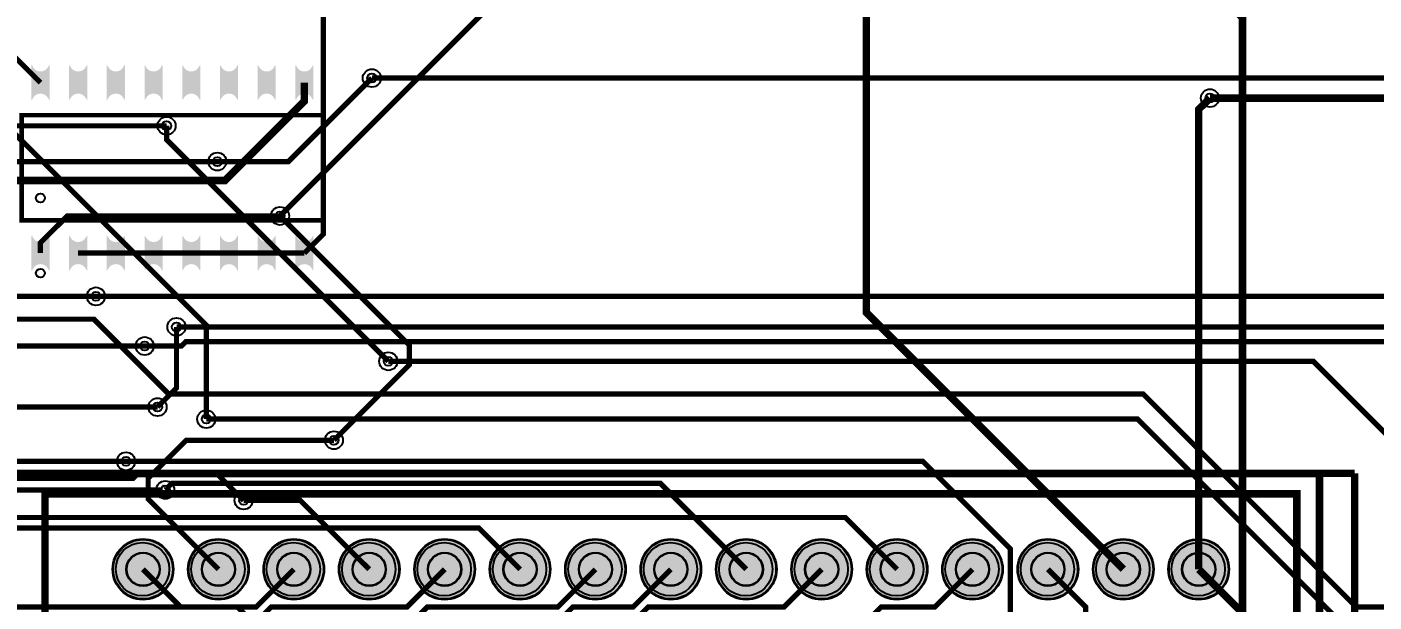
# Model space of a CAD drawing. Header units: millimetres. Extents: x 0 to 210, y -1 to 136.
# Drawn here: x 35.97 to 81.34, y 68.85 to 88.23 of the extents above; entities that cross this region are included whole.
import ezdxf

# ---------------------------------------------------------------- set-up
doc = ezdxf.new("R2010")
doc.units = ezdxf.units.MM
for name, color, linetype, true_color in [('BottomLayer', 7, 'Continuous', 0x0000ff), ('BottomSolderMaskLayer', 7, 'Continuous', 0xaa00ff), ('Document', 7, 'Continuous', 0xffffff), ('Hole', 7, 'Continuous', 0x222222), ('Multi-Layer', 7, 'Continuous', 0xc0c0c0), ('TopLayer', 7, 'Continuous', 0xff0000), ('TopPasteMaskLayer', 7, 'Continuous', 0x808080), ('TopSilkLayer', 7, 'Continuous', 0xffcc00), ('TopSolderMaskLayer', 7, 'Continuous', 0x800080)]:
    doc.layers.add(name, color=color, linetype=linetype, true_color=true_color)

msp = doc.modelspace()

# ---------------------------------------------------------------- hatches: boundary and pattern name
at = {"layer": 'BottomSolderMaskLayer'}
for points in [[(38.853, 69.952, 1), (40.904, 69.952, 1)], [(41.393, 69.952, 1), (43.444, 69.952, 1)], [(43.933, 69.952, 1), (45.984, 69.952, 1)], [(46.473, 69.952, 1), (48.524, 69.952, 1)], [(49.013, 69.952, 1), (51.064, 69.952, 1)], [(51.553, 69.952, 1), (53.604, 69.952, 1)], [(54.093, 69.952, 1), (56.144, 69.952, 1)], [(56.633, 69.952, 1), (58.684, 69.952, 1)], [(59.173, 69.952, 1), (61.224, 69.952, 1)], [(61.713, 69.952, 1), (63.764, 69.952, 1)], [(64.253, 69.952, 1), (66.304, 69.952, 1)], [(66.793, 69.952, 1), (68.844, 69.952, 1)], [(69.333, 69.952, 1), (71.384, 69.952, 1)], [(71.873, 69.952, 1), (73.924, 69.952, 1)], [(74.413, 69.952, 1), (76.464, 69.952, 1)]]:
    msp.add_hatch(color=256, dxfattribs=at).paths.add_polyline_path(points)
at = {"layer": 'Multi-Layer'}
for points in [[(38.878, 69.952, 1), (40.878, 69.952, 1)], [(41.418, 69.952, 1), (43.418, 69.952, 1)], [(43.958, 69.952, 1), (45.958, 69.952, 1)], [(46.498, 69.952, 1), (48.498, 69.952, 1)], [(49.038, 69.952, 1), (51.038, 69.952, 1)], [(51.578, 69.952, 1), (53.578, 69.952, 1)], [(54.118, 69.952, 1), (56.118, 69.952, 1)], [(56.658, 69.952, 1), (58.658, 69.952, 1)], [(59.198, 69.952, 1), (61.198, 69.952, 1)], [(61.738, 69.952, 1), (63.738, 69.952, 1)], [(64.278, 69.952, 1), (66.278, 69.952, 1)], [(66.818, 69.952, 1), (68.818, 69.952, 1)], [(69.358, 69.952, 1), (71.358, 69.952, 1)], [(71.898, 69.952, 1), (73.898, 69.952, 1)], [(74.438, 69.952, 1), (76.438, 69.952, 1)]]:
    msp.add_hatch(color=256, dxfattribs=at).paths.add_polyline_path(points)
at = {"layer": 'TopLayer'}
for points in [[(36.703, 86.944, -0.785398), (36.143, 86.944), (36.143, 85.759, -0.785398), (36.703, 85.759)], [(37.973, 86.944, -0.785398), (37.413, 86.944), (37.413, 85.759, -0.785398), (37.973, 85.759)], [(39.243, 86.944, -0.785398), (38.683, 86.944), (38.683, 85.759, -0.785398), (39.243, 85.759)], [(40.513, 86.944, -0.785398), (39.953, 86.944), (39.953, 85.759, -0.785398), (40.513, 85.759)], [(41.783, 86.944, -0.785398), (41.223, 86.944), (41.223, 85.759, -0.785398), (41.783, 85.759)], [(43.053, 86.944, -0.785398), (42.493, 86.944), (42.493, 85.759, -0.785398), (43.053, 85.759)], [(44.323, 86.944, -0.785398), (43.763, 86.944), (43.763, 85.759, -0.785398), (44.323, 85.759)], [(45.593, 86.944, -0.785398), (45.033, 86.944), (45.033, 85.759, -0.785398), (45.593, 85.759)], [(36.703, 81.199, -0.785398), (36.143, 81.199), (36.143, 80.014, -0.785398), (36.703, 80.014)], [(37.973, 81.199, -0.785398), (37.413, 81.199), (37.413, 80.014, -0.785398), (37.973, 80.014)], [(39.243, 81.199, -0.785398), (38.683, 81.199), (38.683, 80.014, -0.785398), (39.243, 80.014)], [(40.513, 81.199, -0.785398), (39.953, 81.199), (39.953, 80.014, -0.785398), (40.513, 80.014)], [(41.783, 81.199, -0.785398), (41.223, 81.199), (41.223, 80.014, -0.785398), (41.783, 80.014)], [(43.053, 81.199, -0.785398), (42.493, 81.199), (42.493, 80.014, -0.785398), (43.053, 80.014)], [(44.323, 81.199, -0.785398), (43.763, 81.199), (43.763, 80.014, -0.785398), (44.323, 80.014)], [(45.593, 81.199, -0.785398), (45.033, 81.199), (45.033, 80.014, -0.785398), (45.593, 80.014)]]:
    msp.add_hatch(color=256, dxfattribs=at).paths.add_polyline_path(points)
at = {"layer": 'TopPasteMaskLayer'}
for points in [[(36.703, 86.944, -0.785398), (36.143, 86.944), (36.143, 85.759, -0.785398), (36.703, 85.759)], [(37.973, 86.944, -0.785398), (37.413, 86.944), (37.413, 85.759, -0.785398), (37.973, 85.759)], [(39.243, 86.944, -0.785398), (38.683, 86.944), (38.683, 85.759, -0.785398), (39.243, 85.759)], [(40.513, 86.944, -0.785398), (39.953, 86.944), (39.953, 85.759, -0.785398), (40.513, 85.759)], [(41.783, 86.944, -0.785398), (41.223, 86.944), (41.223, 85.759, -0.785398), (41.783, 85.759)], [(43.053, 86.944, -0.785398), (42.493, 86.944), (42.493, 85.759, -0.785398), (43.053, 85.759)], [(44.323, 86.944, -0.785398), (43.763, 86.944), (43.763, 85.759, -0.785398), (44.323, 85.759)], [(45.593, 86.944, -0.785398), (45.033, 86.944), (45.033, 85.759, -0.785398), (45.593, 85.759)], [(36.703, 81.199, -0.785398), (36.143, 81.199), (36.143, 80.014, -0.785398), (36.703, 80.014)], [(37.973, 81.199, -0.785398), (37.413, 81.199), (37.413, 80.014, -0.785398), (37.973, 80.014)], [(39.243, 81.199, -0.785398), (38.683, 81.199), (38.683, 80.014, -0.785398), (39.243, 80.014)], [(40.513, 81.199, -0.785398), (39.953, 81.199), (39.953, 80.014, -0.785398), (40.513, 80.014)], [(41.783, 81.199, -0.785398), (41.223, 81.199), (41.223, 80.014, -0.785398), (41.783, 80.014)], [(43.053, 81.199, -0.785398), (42.493, 81.199), (42.493, 80.014, -0.785398), (43.053, 80.014)], [(44.323, 81.199, -0.785398), (43.763, 81.199), (43.763, 80.014, -0.785398), (44.323, 80.014)], [(45.593, 81.199, -0.785398), (45.033, 81.199), (45.033, 80.014, -0.785398), (45.593, 80.014)]]:
    msp.add_hatch(color=256, dxfattribs=at).paths.add_polyline_path(points)
at = {"layer": 'TopSolderMaskLayer'}
for points in [[(36.729, 86.961, -0.785398), (36.118, 86.961), (36.118, 85.742, -0.785398), (36.729, 85.742)], [(37.999, 86.961, -0.785398), (37.388, 86.961), (37.388, 85.742, -0.785398), (37.999, 85.742)], [(39.269, 86.961, -0.785398), (38.658, 86.961), (38.658, 85.742, -0.785398), (39.269, 85.742)], [(40.539, 86.961, -0.785398), (39.928, 86.961), (39.928, 85.742, -0.785398), (40.539, 85.742)], [(41.809, 86.961, -0.785398), (41.198, 86.961), (41.198, 85.742, -0.785398), (41.809, 85.742)], [(43.079, 86.961, -0.785398), (42.468, 86.961), (42.468, 85.742, -0.785398), (43.079, 85.742)], [(44.349, 86.961, -0.785398), (43.738, 86.961), (43.738, 85.742, -0.785398), (44.349, 85.742)], [(45.619, 86.961, -0.785398), (45.008, 86.961), (45.008, 85.742, -0.785398), (45.619, 85.742)], [(36.729, 81.216, -0.785398), (36.118, 81.216), (36.118, 79.997, -0.785398), (36.729, 79.997)], [(37.999, 81.216, -0.785398), (37.388, 81.216), (37.388, 79.997, -0.785398), (37.999, 79.997)], [(39.269, 81.216, -0.785398), (38.658, 81.216), (38.658, 79.997, -0.785398), (39.269, 79.997)], [(40.539, 81.216, -0.785398), (39.928, 81.216), (39.928, 79.997, -0.785398), (40.539, 79.997)], [(41.809, 81.216, -0.785398), (41.198, 81.216), (41.198, 79.997, -0.785398), (41.809, 79.997)], [(43.079, 81.216, -0.785398), (42.468, 81.216), (42.468, 79.997, -0.785398), (43.079, 79.997)], [(44.349, 81.216, -0.785398), (43.738, 81.216), (43.738, 79.997, -0.785398), (44.349, 79.997)], [(45.619, 81.216, -0.785398), (45.008, 81.216), (45.008, 79.997, -0.785398), (45.619, 79.997)], [(38.853, 69.952, 1), (40.904, 69.952, 1)], [(41.393, 69.952, 1), (43.444, 69.952, 1)], [(43.933, 69.952, 1), (45.984, 69.952, 1)], [(46.473, 69.952, 1), (48.524, 69.952, 1)], [(49.013, 69.952, 1), (51.064, 69.952, 1)], [(51.553, 69.952, 1), (53.604, 69.952, 1)], [(54.093, 69.952, 1), (56.144, 69.952, 1)], [(56.633, 69.952, 1), (58.684, 69.952, 1)], [(59.173, 69.952, 1), (61.224, 69.952, 1)], [(61.713, 69.952, 1), (63.764, 69.952, 1)], [(64.253, 69.952, 1), (66.304, 69.952, 1)], [(66.793, 69.952, 1), (68.844, 69.952, 1)], [(69.333, 69.952, 1), (71.384, 69.952, 1)], [(71.873, 69.952, 1), (73.924, 69.952, 1)], [(74.413, 69.952, 1), (76.464, 69.952, 1)]]:
    msp.add_hatch(color=256, dxfattribs=at).paths.add_polyline_path(points)

# ---------------------------------------------------------------- linework, layer by layer
at = {"layer": 'BottomLayer'}
for points, const_width in [([(64.123, 107.546), (64.69, 106.979), (64.69, 101.06), (64.24, 100.61), (64.24, 78.61), (72.898, 69.952)], 0.254), ([(44.492, 81.857), (64.016, 101.381), (64.016, 106.446)], 0.178), ([(76.911, 59.944), (76.911, 88.538), (64.989, 100.46)], 0.254), ([(34.023, 86.163), (42.011, 78.176), (42.011, 75.012)], 0.178), ([(42.383, 83.69), (44.775, 83.69), (47.586, 86.501)], 0.178), ([(75.438, 69.952), (75.438, 85.451), (75.814, 85.827)], 0.254), ([(40.67, 84.894), (40.67, 84.431), (48.141, 76.96)], 0.178), ([(44.492, 81.857), (48.853, 77.496), (48.853, 76.847), (46.307, 74.302)], 0.178), ([(19.229, 71.307), (19.229, 70.655), (20.253, 69.631), (24.357, 69.631), (33.875, 79.148), (38.292, 79.148)], 0.178), ([(40.366, 75.418), (41.006, 76.059), (41.006, 78.119)], 0.178), ([(25.483, 68.36), (34.597, 77.474), (39.936, 77.474)], 0.178), ([(39.306, 73.591), (66.144, 73.591), (69.088, 70.647), (69.088, 66.602), (63.458, 60.972), (63.458, 58.783)], 0.178), ([(23.648, 65.71), (30.955, 73.018), (39.544, 73.018), (39.739, 73.213), (42.326, 73.213), (43.267, 72.272)], 0.178), ([(21.108, 63.17), (22.504, 64.566), (24.069, 64.566), (25.87, 66.367), (25.87, 66.995), (31.502, 72.626), (40.612, 72.626), (40.628, 72.611), (40.628, 72.626)], 0.178), ([(27.409, 64.717), (27.409, 68.022), (31.084, 71.698), (63.532, 71.698), (65.278, 69.952)], 0.178), ([(21.108, 55.55), (22.377, 56.82), (22.377, 58.452), (23.216, 59.29), (23.852, 59.29), (28.179, 63.618), (28.179, 68.213), (31.307, 71.341), (51.189, 71.341), (52.578, 69.952)], 0.178), ([(39.878, 69.952), (41.148, 68.682), (43.059, 68.682), (43.687, 68.053), (43.687, 64.428), (39.228, 59.969), (39.228, 43.16), (39.546, 42.842), (39.546, 33.521)], 0.178), ([(67.818, 69.952), (66.547, 68.681), (64.742, 68.681), (64.01, 67.948), (64.01, 63.857), (60.237, 60.085)], 0.178), ([(70.358, 69.952), (71.628, 68.682), (71.628, 66.716), (64.856, 59.944), (64.616, 59.944)], 0.178)]:
    msp.add_lwpolyline(points, dxfattribs=dict(at, const_width=const_width))
at = {"layer": 'BottomSolderMaskLayer'}
for centre, radius in [((39.878, 69.952), 1.025), ((42.418, 69.952), 1.025), ((44.958, 69.952), 1.025), ((47.498, 69.952), 1.025), ((50.038, 69.952), 1.025), ((52.578, 69.952), 1.025), ((55.118, 69.952), 1.025), ((57.658, 69.952), 1.025), ((60.198, 69.952), 1.025), ((62.738, 69.952), 1.025), ((65.278, 69.952), 1.025), ((67.818, 69.952), 1.025), ((70.358, 69.952), 1.025), ((72.898, 69.952), 1.025), ((75.438, 69.952), 1.025), ((39.878, 69.952), 0.564), ((42.418, 69.952), 0.564), ((44.958, 69.952), 0.564), ((47.498, 69.952), 0.564), ((50.038, 69.952), 0.564), ((52.578, 69.952), 0.564), ((55.118, 69.952), 0.564), ((57.658, 69.952), 0.564), ((60.198, 69.952), 0.564), ((62.738, 69.952), 0.564), ((65.278, 69.952), 0.564), ((67.818, 69.952), 0.564), ((70.358, 69.952), 0.564), ((72.898, 69.952), 0.564), ((75.438, 69.952), 0.564)]:
    msp.add_circle(centre, radius, dxfattribs=at)
at = {"layer": 'Document'}
msp.add_circle((36.423, 79.929), 0.15, dxfattribs=at)
at = {"layer": 'Hole'}
for centre in [(47.586, 86.501), (75.814, 85.827), (40.67, 84.894), (42.383, 83.69), (44.492, 81.856), (38.292, 79.148), (41.006, 78.119), (39.936, 77.474), (48.141, 76.96), (40.366, 75.418), (42.011, 75.012), (46.307, 74.301), (39.306, 73.591), (40.627, 72.626), (43.267, 72.272)]:
    msp.add_circle(centre, 0.153, dxfattribs=at)
at = {"layer": 'Multi-Layer'}
for centre, radius in [((47.586, 86.501), 0.305), ((75.814, 85.827), 0.305), ((40.67, 84.894), 0.305), ((42.383, 83.69), 0.305), ((44.492, 81.856), 0.305), ((38.292, 79.148), 0.305), ((41.006, 78.119), 0.305), ((39.936, 77.474), 0.305), ((48.141, 76.96), 0.305), ((40.366, 75.418), 0.305), ((42.011, 75.012), 0.305), ((46.307, 74.301), 0.305), ((39.306, 73.591), 0.305), ((40.627, 72.626), 0.305), ((43.267, 72.272), 0.305), ((39.878, 69.952), 1), ((42.418, 69.952), 1), ((44.958, 69.952), 1), ((47.498, 69.952), 1), ((50.038, 69.952), 1), ((52.578, 69.952), 1), ((55.118, 69.952), 1), ((57.658, 69.952), 1), ((60.198, 69.952), 1), ((62.738, 69.952), 1), ((65.278, 69.952), 1), ((67.818, 69.952), 1), ((70.358, 69.952), 1), ((72.898, 69.952), 1), ((75.438, 69.952), 1), ((39.878, 69.952), 0.55), ((42.418, 69.952), 0.55), ((44.958, 69.952), 0.55), ((47.498, 69.952), 0.55), ((50.038, 69.952), 0.55), ((52.578, 69.952), 0.55), ((55.118, 69.952), 0.55), ((57.658, 69.952), 0.55), ((60.198, 69.952), 0.55), ((62.738, 69.952), 0.55), ((65.278, 69.952), 0.55), ((67.818, 69.952), 0.55), ((70.358, 69.952), 0.55), ((72.898, 69.952), 0.55), ((75.438, 69.952), 0.55)]:
    msp.add_circle(centre, radius, dxfattribs=at)
at = {"layer": 'TopLayer'}
for points, const_width in [([(45.313, 80.606), (45.956, 81.249), (45.956, 92.14)], 0.178), ([(10.514, 90.715), (32.06, 90.715), (36.423, 86.351)], 0.178), ([(90.296, 90.92), (85.877, 86.501), (47.586, 86.501)], 0.178), ([(23.393, 79.705), (26.742, 83.054), (42.647, 83.054), (45.313, 85.721), (45.313, 86.351)], 0.254), ([(75.814, 85.827), (91.404, 85.827)], 0.254), ([(40.67, 84.894), (13.983, 84.894), (9.776, 80.687), (9.776, 78.627), (10.976, 77.427), (12.058, 77.427)], 0.178), ([(42.383, 83.69), (20.063, 83.69), (16.028, 79.655)], 0.178), ([(44.492, 81.857), (37.328, 81.857), (36.423, 80.952), (36.423, 80.606)], 0.178), ([(93.646, 63.752), (93.646, 66.321), (93.319, 66.649), (93.319, 67.983), (92.621, 68.681), (80.741, 68.681), (73.562, 75.86), (40.74, 75.86), (38.22, 78.38), (29.947, 78.38), (27.429, 80.898), (25.437, 80.898), (24.663, 80.124), (24.663, 79.029), (24.02, 78.386), (14.756, 78.386), (13.488, 79.655)], 0.178), ([(38.963, 80.606), (37.693, 80.606)], 0.178), ([(40.233, 80.606), (38.963, 80.606)], 0.178), ([(41.503, 80.606), (40.233, 80.606)], 0.178), ([(42.773, 80.606), (41.503, 80.606)], 0.178), ([(44.043, 80.606), (42.773, 80.606)], 0.178), ([(45.313, 80.606), (44.043, 80.606)], 0.178), ([(101.339, 71.754), (93.944, 79.148), (38.292, 79.148)], 0.178), ([(41.006, 78.119), (90.781, 78.119)], 0.178), ([(92.05, 69.952), (84.384, 77.618), (41.316, 77.618), (41.172, 77.474), (39.936, 77.474)], 0.178), ([(48.141, 76.96), (79.297, 76.96), (86.306, 69.952), (86.97, 69.952)], 0.178), ([(40.366, 75.418), (22.993, 75.418)], 0.178), ([(42.011, 75.012), (73.379, 75.012), (82.655, 65.736), (89.74, 65.736)], 0.178), ([(42.418, 69.952), (40.052, 72.318), (40.052, 73.02), (41.333, 74.302), (46.307, 74.302)], 0.178), ([(39.306, 73.591), (27.999, 73.591), (23.915, 69.508), (20.07, 69.508), (16.759, 66.196), (13.405, 66.196), (13.38, 66.221), (13.112, 66.221)], 0.178), ([(60.198, 69.952), (57.305, 72.845), (40.846, 72.845), (40.628, 72.626)], 0.178), ([(43.267, 72.272), (45.178, 72.272), (47.498, 69.952)], 0.178), ([(22.21, 63.736), (22.755, 64.281), (27.034, 64.281), (27.171, 64.144), (51.13, 64.144), (53.848, 66.862), (53.848, 68.176), (54.354, 68.682), (56.388, 68.682), (57.658, 69.952)], 0.178), ([(23.648, 68.25), (25.476, 70.079), (32.597, 70.079), (33.995, 68.681), (43.688, 68.681), (44.958, 69.952)], 0.178), ([(23.648, 63.17), (24.264, 63.786), (53.354, 63.786), (56.388, 66.82), (56.388, 68.176), (56.894, 68.682), (61.468, 68.682), (62.738, 69.952)], 0.178), ([(55.118, 69.952), (53.848, 68.682), (49.455, 68.682), (48.768, 67.995), (48.768, 66.731), (47.029, 64.991), (33.818, 64.991)], 0.178), ([(50.038, 69.952), (48.768, 68.682), (44.194, 68.682), (43.688, 68.176), (43.688, 66.879), (42.828, 66.019), (35.661, 66.019)], 0.178), ([(75.438, 69.952), (80.289, 65.1), (92.329, 65.1), (92.465, 65.236)], 0.254)]:
    msp.add_lwpolyline(points, dxfattribs=dict(at, const_width=const_width))
at = {"layer": 'TopSilkLayer'}
for points, const_width in [([(35.792, 81.707), (35.792, 85.25), (45.944, 85.25), (45.944, 81.707), (35.792, 81.707)], 0.152), ([(36.576, 72.492), (78.74, 72.492), (78.74, 64.999), (36.576, 64.999), (36.576, 72.492)], 0.254)]:
    msp.add_lwpolyline(points, close=True, dxfattribs=dict(at, const_width=const_width))
at = {"layer": 'TopSilkLayer', "const_width": 0.254}
for points in [[(34.592, 73.186), (80.692, 73.186)], [(79.508, 73.183), (37.508, 73.183), (35.808, 73.183)], [(79.508, 73.183), (79.508, 64.182)], [(80.692, 73.186), (80.692, 64.186)]]:
    msp.add_lwpolyline(points, dxfattribs=at)
at = {"layer": 'TopSilkLayer'}
for centre, radius in [((36.423, 82.46), 0.15), ((39.862, 69.956), 0.9), ((42.402, 69.956), 0.9), ((44.942, 69.956), 0.9), ((47.482, 69.956), 0.9), ((50.022, 69.956), 0.9), ((52.562, 69.956), 0.9), ((55.102, 69.956), 0.9), ((57.642, 69.956), 0.9), ((60.182, 69.956), 0.9), ((62.722, 69.956), 0.9), ((65.262, 69.956), 0.9), ((67.802, 69.956), 0.9), ((70.342, 69.956), 0.9), ((72.882, 69.956), 0.9), ((75.423, 69.956), 0.9)]:
    msp.add_circle(centre, radius, dxfattribs=at)
at = {"layer": 'TopSolderMaskLayer'}
for centre, radius in [((39.878, 69.952), 1.025), ((42.418, 69.952), 1.025), ((44.958, 69.952), 1.025), ((47.498, 69.952), 1.025), ((50.038, 69.952), 1.025), ((52.578, 69.952), 1.025), ((55.118, 69.952), 1.025), ((57.658, 69.952), 1.025), ((60.198, 69.952), 1.025), ((62.738, 69.952), 1.025), ((65.278, 69.952), 1.025), ((67.818, 69.952), 1.025), ((70.358, 69.952), 1.025), ((72.898, 69.952), 1.025), ((75.438, 69.952), 1.025), ((39.878, 69.952), 0.564), ((42.418, 69.952), 0.564), ((44.958, 69.952), 0.564), ((47.498, 69.952), 0.564), ((50.038, 69.952), 0.564), ((52.578, 69.952), 0.564), ((55.118, 69.952), 0.564), ((57.658, 69.952), 0.564), ((60.198, 69.952), 0.564), ((62.738, 69.952), 0.564), ((65.278, 69.952), 0.564), ((67.818, 69.952), 0.564), ((70.358, 69.952), 0.564), ((72.898, 69.952), 0.564), ((75.438, 69.952), 0.564)]:
    msp.add_circle(centre, radius, dxfattribs=at)

doc.saveas('drawing.dxf')
